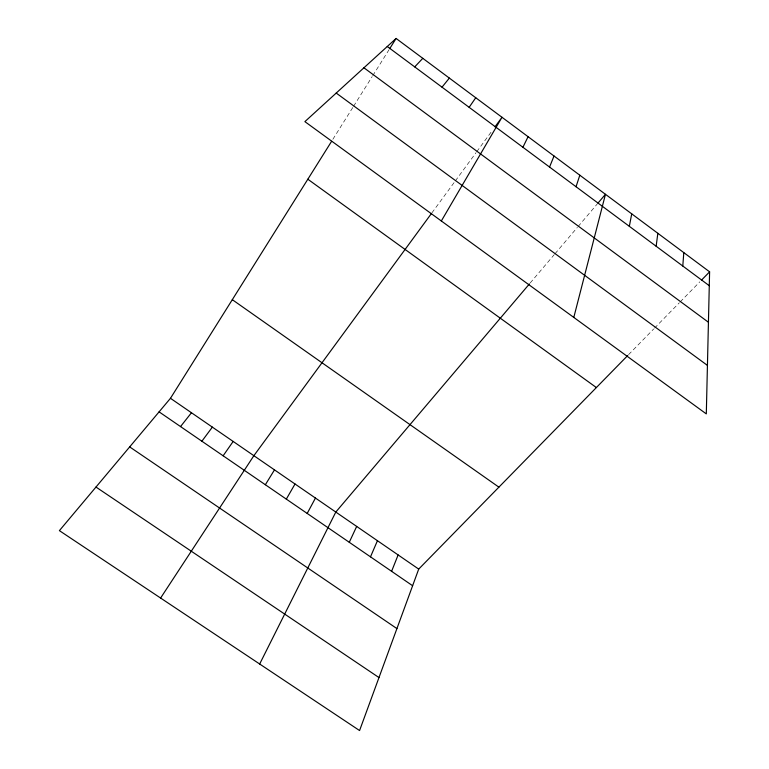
<?xml version="1.0" encoding="UTF-8"?>
<svg xmlns="http://www.w3.org/2000/svg" width="769" height="769" viewBox="0 0 769 769"><rect width="100%" height="100%" fill="white"/><g stroke="black" fill="none" stroke-linecap="round" stroke-linejoin="round"><path stroke-width="0.58" stroke-dasharray="3.85 2.88" d="M332.862 139.304L352.961 107.247M353.586 106.257L372.167 76.621M372.782 75.641L389.095 49.62M431.89 212.888L454.662 181.84M455.344 180.907L476.069 152.627M476.78 151.666L491.516 131.576M530.168 283.011L554.286 254.597M555.055 253.693L577.356 227.422M578.115 226.519L597.129 204.121M628.552 354.672L653.688 328.978M654.525 328.123L679.363 302.746M680.181 301.9L699.828 281.829"/><path stroke-width="1.15" d="M709.604 271.832L706.307 413.895L304.889 121.637L396.102 38.45L709.604 271.832L701.453 280.166M682.795 266.036L683.795 252.626M656.149 246.243L657.841 233.295M629.34 226.326L631.724 213.859M573.799 317.424L605.453 194.307L597.878 203.227M576.039 186.732L579.816 175.217M627.735 355.509L418.711 569.098L359.575 730.55L59.396 530.639L170.468 398.304L331.593 141.333M391.604 571.319L398.121 554.939M549.556 167.056L554.026 156.011M370.495 556.843L377.444 540.703M349.28 542.289L356.672 526.419M522.91 147.263L528.082 136.699M259.672 664.012L335.803 512.058L529.418 283.915M307.196 513.432L315.453 498.052M286.318 499.119L295.017 483.999M441.329 220.982L501.994 117.282L495.005 126.808M265.353 484.739L274.485 469.869M389.729 48.61L396.102 38.45M160.606 598.042L253.866 455.69L431.188 213.849M469.138 107.324L475.751 97.75M223.135 455.786L233.161 441.435M201.882 441.214L212.359 427.122M180.532 426.574L191.462 412.742M442.012 87.166L449.356 78.092M414.722 66.893L422.806 58.329M95.981 487.046L378.982 677.566M129.673 446.904L396.919 628.59M159.087 411.867L412.617 585.728M170.468 398.304L418.711 569.098M232.305 299.679L498.898 487.152M307.831 179.225L596.369 387.557M336.216 93.059L707.432 365.4M363.929 67.787L708.432 322.249M387.268 46.505L709.287 285.712"/></g></svg>
